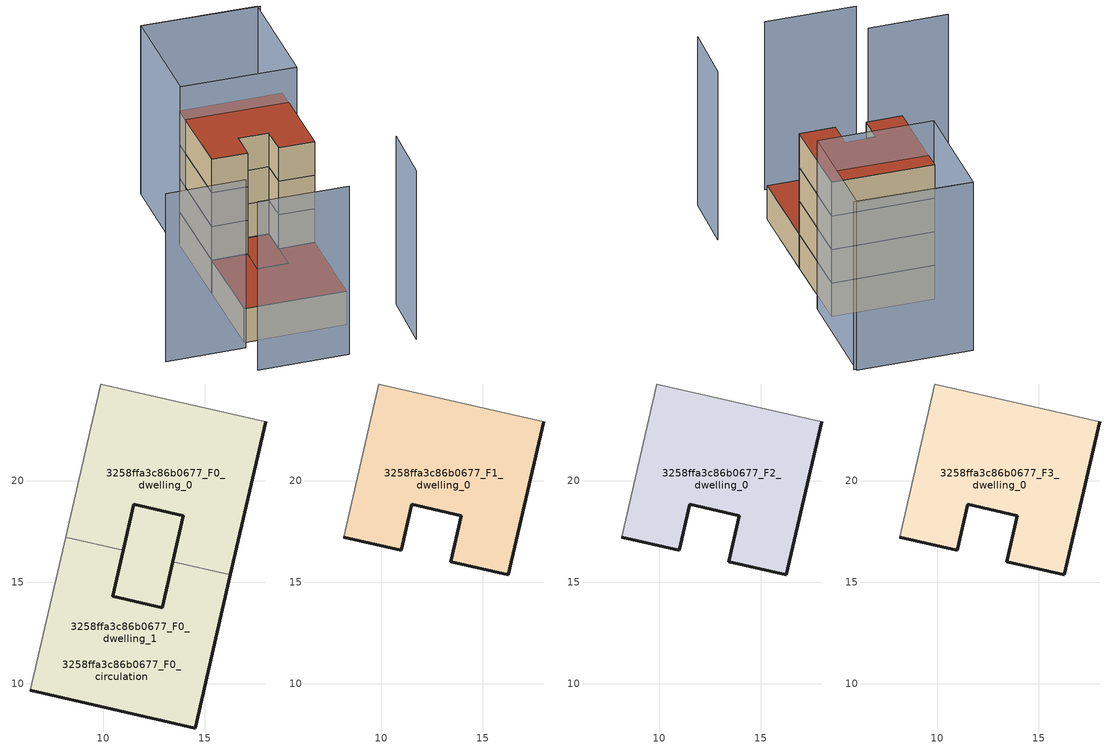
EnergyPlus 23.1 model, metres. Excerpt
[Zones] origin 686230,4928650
3258ffa3c86b0677_F0_dwelling_0
 floor ground (EU_floor_Construction): 13.95,18.26 12.91,13.74 10.48,14.3 11,16.56 11.52,18.82 z0; 18,22.89 16.27,15.35 13.43,16 13.95,18.26 11.52,18.82 11,16.56 8.16,17.22 9.89,24.75 z0
 wall outside (EU_wall_Construction): 11,16.56 11.52,18.82 13.95,18.26 13.43,16 / 16.27,15.35 18,22.89 z0:3
 wall adiabatic (EU_wall_Construction): 18,22.89 9.89,24.75 8.16,17.22 z0:3
 wall to 3258ffa3c86b0677_F0_dwelling_1 (EU_wall_Construction): 8.16,17.22 11,16.56 / 13.43,16 16.27,15.35 z0:3
 roof outside (EU_floor_Construction): 12.91,13.74 13.95,18.26 11.52,18.82 11,16.56 10.48,14.3 z3
3258ffa3c86b0677_F0_dwelling_1
 floor ground (EU_floor_Construction): 13.95,18.26 12.91,13.74 10.48,14.3 11,16.56 11.52,18.82 z0; 16.27,15.35 14.53,7.82 6.42,9.68 8.16,17.22 11,16.56 10.48,14.3 12.91,13.74 13.43,16 z0
 wall outside (EU_wall_Construction): 13.43,16 12.91,13.74 10.48,14.3 11,16.56 / 6.42,9.68 14.53,7.82 16.27,15.35 z0:3
 wall adiabatic (EU_wall_Construction): 8.16,17.22 6.42,9.68 z0:3
 roof outside (EU_roof_Construction): 14.53,7.82 16.27,15.35 13.43,16 12.91,13.74 10.48,14.3 11,16.56 8.16,17.22 6.42,9.68 z3; 12.91,13.74 13.95,18.26 11.52,18.82 11,16.56 10.48,14.3 z3
3258ffa3c86b0677_F0_circulation
 floor ground (EU_floor_Construction): 18,22.89 16.27,15.35 13.43,16 13.95,18.26 11.52,18.82 11,16.56 8.16,17.22 9.89,24.75 z0; 13.95,18.26 12.91,13.74 10.48,14.3 11,16.56 11.52,18.82 z0; 16.27,15.35 14.53,7.82 6.42,9.68 8.16,17.22 11,16.56 10.48,14.3 12.91,13.74 13.43,16 z0
 wall outside (EU_wall_Construction): 10.48,14.3 12.91,13.74 13.95,18.26 11.52,18.82 10.48,14.3 z0:3
 roof outside (EU_roof_Construction): 16.27,15.35 18,22.89 9.89,24.75 8.16,17.22 11,16.56 11.52,18.82 13.95,18.26 13.43,16 z3; 12.91,13.74 13.95,18.26 11.52,18.82 11,16.56 10.48,14.3 z3; 14.53,7.82 16.27,15.35 13.43,16 12.91,13.74 10.48,14.3 11,16.56 8.16,17.22 6.42,9.68 z3
3258ffa3c86b0677_F1_dwelling_0
 floor to 3258ffa3c86b0677_F0_dwelling_0 (EU_floor_Construction): 18,22.89 16.27,15.35 13.43,16 13.95,18.26 11.52,18.82 11,16.56 8.16,17.22 9.89,24.75 z3
 wall outside (EU_wall_Construction): 8.16,17.22 11,16.56 11.52,18.82 13.95,18.26 13.43,16 16.27,15.35 18,22.89 z3:6
 wall adiabatic (EU_wall_Construction): 18,22.89 9.89,24.75 8.16,17.22 z3:6
3258ffa3c86b0677_F2_dwelling_0
 floor to 3258ffa3c86b0677_F1_dwelling_0 (EU_floor_Construction): 18,22.89 16.27,15.35 13.43,16 13.95,18.26 11.52,18.82 11,16.56 8.16,17.22 9.89,24.75 z6
 wall outside (EU_wall_Construction): 8.16,17.22 11,16.56 11.52,18.82 13.95,18.26 13.43,16 16.27,15.35 18,22.89 z6:9
 wall adiabatic (EU_wall_Construction): 18,22.89 9.89,24.75 8.16,17.22 z6:9
3258ffa3c86b0677_F3_dwelling_0
 floor to 3258ffa3c86b0677_F2_dwelling_0 (EU_floor_Construction): 18,22.89 16.27,15.35 13.43,16 13.95,18.26 11.52,18.82 11,16.56 8.16,17.22 9.89,24.75 z9
 wall outside (EU_wall_Construction): 8.16,17.22 11,16.56 11.52,18.82 13.95,18.26 13.43,16 16.27,15.35 18,22.89 z9:12
 wall adiabatic (EU_wall_Construction): 18,22.89 9.89,24.75 8.16,17.22 z9:12
 roof outside (EU_roof_Construction): 16.27,15.35 18,22.89 9.89,24.75 8.16,17.22 11,16.56 11.52,18.82 13.95,18.26 13.43,16 z12
shading: 5.15,5.63 12.36,3.92 / 17.92,3.21 19.37,8.45 / 6.12,8.97 -0.21,10.42 / 20.75,30.55 11.45,32.85 / 11.43,32.86 20.56,30.67 / 20.56,30.67 18.3,21.24 / 18.3,21.24 9.16,23.44 / 9.16,23.44 11.43,32.86 z0:15
[Building]
EU S2 Campaign: North Axis=0; Terrain=City; Solar Distribution=FullExterior
[Site:Location]
Bologna: Latitude=44.5; Longitude=11.25; Time Zone=1; Elevation=37
[SizingPeriod:WeatherFileDays]
AnnualSizingPeriod: Begin Month=1; Begin Day of Month=1; End Month=12; End Day of Month=31; Day of Week for Start Day=Monday; Use Weather File Daylight Saving Period=No; Use Weather File Rain and Snow Indicators=No
[MATERIAL]
EU_InternalMass_Material: Roughness=MediumRough; Thickness=0.1; Conductivity=1; Density=1800; Specific Heat=900; Thermal Absorptance=0.9; Solar Absorptance=0.7; Visible Absorptance=0.7
[MATERIAL:NOMASS] Roughness=MediumRough; Thermal Absorptance=0.9; Solar Absorptance=0.7; Visible Absorptance=0.7
Name | Thermal Resistance
EU_wall_NoMass | 0.937881
EU_roof_NoMass | 0.548572
EU_floor_NoMass | 0.71348
[CONSTRUCTION]
EU_wall_Construction: EU_wall_NoMass
EU_roof_Construction: EU_roof_NoMass
EU_floor_Construction: EU_floor_NoMass
EU_InternalMass_Construction: EU_InternalMass_Material
[ZONE] Type=1; Multiplier=1; Ceiling Height=autocalculate; Floor Area=autocalculate; Part of Total Floor Area=Yes
Name | Volume
3258ffa3c86b0677_F0_dwelling_0 | 210.388
3258ffa3c86b0677_F1_dwelling_0; 3258ffa3c86b0677_F2_dwelling_0; 3258ffa3c86b0677_F3_dwelling_0 | 175.644
3258ffa3c86b0677_F0_dwelling_1 | 210.386
3258ffa3c86b0677_F0_circulation | 386.033
[INTERNALMASS] Construction=EU_InternalMass_Construction
Name | Zone or ZoneList | Surface Area
3258ffa3c86b0677_F0_dwelling_0_EU_InternalMass | 3258ffa3c86b0677_F0_dwelling_0 | 58.5481
3258ffa3c86b0677_F0_dwelling_1_EU_InternalMass | 3258ffa3c86b0677_F0_dwelling_1 | 58.5481
3258ffa3c86b0677_F1_dwelling_0_EU_InternalMass | 3258ffa3c86b0677_F1_dwelling_0 | 127.644
3258ffa3c86b0677_F2_dwelling_0_EU_InternalMass | 3258ffa3c86b0677_F2_dwelling_0 | 127.644
3258ffa3c86b0677_F3_dwelling_0_EU_InternalMass | 3258ffa3c86b0677_F3_dwelling_0 | 127.644
[OTHEREQUIPMENT] Fuel Type=Electricity; Design Level Calculation Method=Watts/Area; Power per Zone Floor Area=1; Fraction Latent=0; Fraction Radiant=0; Fraction Lost=0; Carbon Dioxide Generation Rate=0; EndUse Subcategory=EU_Step8_InternalGains
Name | Zone or ZoneList or Space or SpaceList | Schedule
EU_Step8_InternalGain_3258ffa3c86b0677_F0_dwelling_0_f000 | 3258ffa3c86b0677_F0_dwelling_0 | EU_Step8_GainSchedule_3258ffa3c86b0677_F0_dwelling_0_f000
EU_Step8_InternalGain_3258ffa3c86b0677_F0_dwelling_1_f000 | 3258ffa3c86b0677_F0_dwelling_1 | EU_Step8_GainSchedule_3258ffa3c86b0677_F0_dwelling_1_f000
EU_Step8_InternalGain_3258ffa3c86b0677_F1_dwelling_0_f000 | 3258ffa3c86b0677_F1_dwelling_0 | EU_Step8_GainSchedule_3258ffa3c86b0677_F1_dwelling_0_f000
EU_Step8_InternalGain_3258ffa3c86b0677_F2_dwelling_0_f000 | 3258ffa3c86b0677_F2_dwelling_0 | EU_Step8_GainSchedule_3258ffa3c86b0677_F2_dwelling_0_f000
EU_Step8_InternalGain_3258ffa3c86b0677_F3_dwelling_0_f000 | 3258ffa3c86b0677_F3_dwelling_0 | EU_Step8_GainSchedule_3258ffa3c86b0677_F3_dwelling_0_f000
[ZONEINFILTRATION:DESIGNFLOWRATE]
EU_Circulation_Infiltration_3258ffa3c86b0677_F0_circulation: Zone or ZoneList or Space or SpaceList=3258ffa3c86b0677_F0_circulation; Schedule=EU_AlwaysOn; Design Flow Rate Calculation Method=Flow/Area; Flow Rate per Floor Area=0.0005; Constant Term Coefficient=1; Temperature Term Coefficient=0; Velocity Term Coefficient=0; Velocity Squared Term Coefficient=0
[ZONEVENTILATION:DESIGNFLOWRATE] Schedule=EU_AlwaysOn; Design Flow Rate Calculation Method=AirChanges/Hour; Air Changes per Hour=0.687892; Ventilation Type=Natural; Fan Pressure Rise=0; Fan Total Efficiency=1; Constant Term Coefficient=1; Temperature Term Coefficient=0; Velocity Term Coefficient=0; Velocity Squared Term Coefficient=0; Minimum Indoor Temperature=-100; Maximum Indoor Temperature=100; Delta Temperature=-100; Minimum Outdoor Temperature=-100; Maximum Outdoor Temperature=100; Maximum Wind Speed=40
Name | Zone or ZoneList or Space or SpaceList
EU_ConstantAir_3258ffa3c86b0677_F0_dwelling_0 | 3258ffa3c86b0677_F0_dwelling_0
EU_ConstantAir_3258ffa3c86b0677_F0_dwelling_1 | 3258ffa3c86b0677_F0_dwelling_1
EU_ConstantAir_3258ffa3c86b0677_F1_dwelling_0 | 3258ffa3c86b0677_F1_dwelling_0
EU_ConstantAir_3258ffa3c86b0677_F2_dwelling_0 | 3258ffa3c86b0677_F2_dwelling_0
EU_ConstantAir_3258ffa3c86b0677_F3_dwelling_0 | 3258ffa3c86b0677_F3_dwelling_0
[HVACTEMPLATE:THERMOSTAT] Constant Heating Setpoint=20; Constant Cooling Setpoint=50
EU_HeatOnly_3258ffa3c86b0677_F0_dwelling_0; EU_HeatOnly_3258ffa3c86b0677_F0_dwelling_1; EU_HeatOnly_3258ffa3c86b0677_F1_dwelling_0; EU_HeatOnly_3258ffa3c86b0677_F2_dwelling_0; EU_HeatOnly_3258ffa3c86b0677_F3_dwelling_0
[HVACTEMPLATE:ZONE:IDEALLOADSAIRSYSTEM] System Availability Schedule=EU_AlwaysOn; Maximum Heating Supply Air Temperature=50; Minimum Cooling Supply Air Temperature=13; Maximum Heating Supply Air Humidity Ratio=0.0156; Minimum Cooling Supply Air Humidity Ratio=0.0077; Heating Limit=NoLimit; Cooling Limit=NoLimit; Heating Availability Schedule=EU_AlwaysOn; Cooling Availability Schedule=EU_CoolingOff; Dehumidification Control Type=ConstantSensibleHeatRatio; Cooling Sensible Heat Ratio=0.7; Dehumidification Setpoint=60; Humidification Control Type=None; Humidification Setpoint=30; Outdoor Air Method=None; Outdoor Air Flow Rate per Person=0.00944; Outdoor Air Flow Rate per Zone Floor Area=0; Outdoor Air Flow Rate per Zone=0; Demand Controlled Ventilation Type=None; Outdoor Air Economizer Type=NoEconomizer; Heat Recovery Type=None; Sensible Heat Recovery Effectiveness=0.7; Latent Heat Recovery Effectiveness=0.65
Name | Template Thermostat
3258ffa3c86b0677_F0_dwelling_0 | EU_HeatOnly_3258ffa3c86b0677_F0_dwelling_0
3258ffa3c86b0677_F0_dwelling_1 | EU_HeatOnly_3258ffa3c86b0677_F0_dwelling_1
3258ffa3c86b0677_F1_dwelling_0 | EU_HeatOnly_3258ffa3c86b0677_F1_dwelling_0
3258ffa3c86b0677_F2_dwelling_0 | EU_HeatOnly_3258ffa3c86b0677_F2_dwelling_0
3258ffa3c86b0677_F3_dwelling_0 | EU_HeatOnly_3258ffa3c86b0677_F3_dwelling_0
[SIZING:ZONE] Zone Cooling Design Supply Air Temperature Input Method=SupplyAirTemperature; Zone Cooling Design Supply Air Temperature=13; Zone Heating Design Supply Air Temperature Input Method=SupplyAirTemperature; Zone Heating Design Supply Air Temperature=50; Zone Cooling Design Supply Air Humidity Ratio=0.008; Zone Heating Design Supply Air Humidity Ratio=0.008; Cooling Design Air Flow Method=DesignDay; Cooling Design Air Flow Rate=0; Cooling Minimum Air Flow per Zone Floor Area=0.000762; Cooling Minimum Air Flow=0; Cooling Minimum Air Flow Fraction=0.2; Heating Design Air Flow Method=DesignDay; Heating Design Air Flow Rate=0; Heating Maximum Air Flow per Zone Floor Area=0.002032; Heating Maximum Air Flow=0.141576; Heating Maximum Air Flow Fraction=0.3; Account for Dedicated Outdoor Air System=No; Dedicated Outdoor Air System Control Strategy=NeutralSupplyAir; Dedicated Outdoor Air Low Setpoint Temperature for Design=autosize; Dedicated Outdoor Air High Setpoint Temperature for Design=autosize; Zone Load Sizing Method=Sensible Load Only No Latent Load; Zone Latent Cooling Design Supply Air Humidity Ratio Input Method=HumidityRatioDifference; Zone Cooling Design Supply Air Humidity Ratio Difference=0.005; Zone Latent Heating Design Supply Air Humidity Ratio Input Method=HumidityRatioDifference; Zone Humidification Design Supply Air Humidity Ratio Difference=0.005
3258ffa3c86b0677_F0_dwelling_0; 3258ffa3c86b0677_F0_dwelling_1; 3258ffa3c86b0677_F1_dwelling_0; 3258ffa3c86b0677_F2_dwelling_0; 3258ffa3c86b0677_F3_dwelling_0
[SCHEDULE:CONSTANT]
Name | Hourly Value
EU_AlwaysOn | 1
EU_CoolingOff | 0
[SCHEDULE:FILE] Column Number=1; Rows to Skip at Top=0; Number of Hours of Data=8760; Column Separator=Comma; Interpolate to Timestep=No; Minutes per Item=60; Adjust Schedule for Daylight Savings=Yes
Name | File
EU_Step8_GainSchedule_3258ffa3c86b0677_F0_dwelling_0_f000 | ../../schedules/3258ffa3c86b0677/3258ffa3c86b0677_F0_dwelling_0_f000_gain.csv
EU_Step8_GainSchedule_3258ffa3c86b0677_F0_dwelling_1_f000 | ../../schedules/3258ffa3c86b0677/3258ffa3c86b0677_F0_dwelling_1_f000_gain.csv
EU_Step8_GainSchedule_3258ffa3c86b0677_F1_dwelling_0_f000 | ../../schedules/3258ffa3c86b0677/3258ffa3c86b0677_F1_dwelling_0_f000_gain.csv
EU_Step8_GainSchedule_3258ffa3c86b0677_F2_dwelling_0_f000 | ../../schedules/3258ffa3c86b0677/3258ffa3c86b0677_F2_dwelling_0_f000_gain.csv
EU_Step8_GainSchedule_3258ffa3c86b0677_F3_dwelling_0_f000 | ../../schedules/3258ffa3c86b0677/3258ffa3c86b0677_F3_dwelling_0_f000_gain.csv
